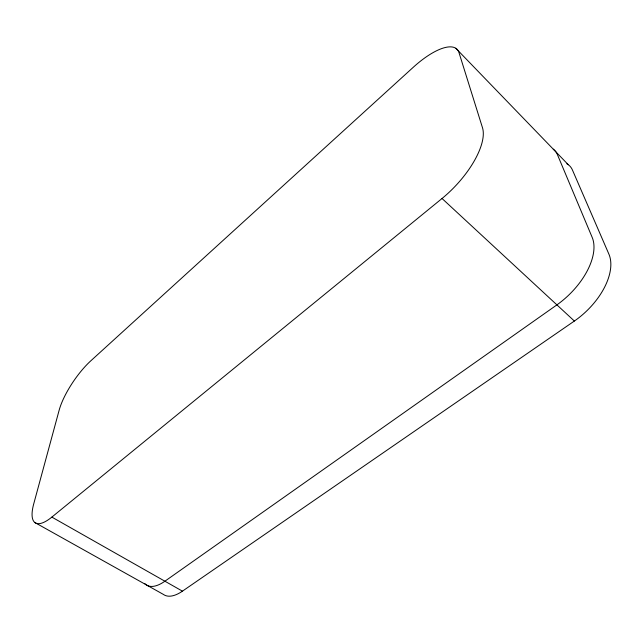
<?xml version="1.0" encoding="UTF-8"?>
<svg xmlns="http://www.w3.org/2000/svg" width="643" height="643" viewBox="0 0 643 643"><rect width="100%" height="100%" fill="white"/><g stroke="black" fill="none" stroke-linecap="round" stroke-linejoin="round"><path stroke-width="0.96" d="M51.858 517.101L442.038 198.494A62.09 26.146 -46.9 0 0 482.475 127.684L458.989 52.597A54.968 19.869 -46.9 0 0 413.345 67.21L90.824 360.811A42.792 12.956 -55.7 0 0 59.14 410.25L33.693 504.008A48.249 15.697 -57.7 0 0 51.858 517.101L182.443 591.158L574.368 321.042A56.889 32.367 -43.8 0 0 608.889 254.106L572.423 169.977A50.861 25.141 -44.1 0 0 566.869 163.796M34.859 522.534L163.418 594.429A45.01 20.214 -59.8 0 0 182.443 591.158M442.038 198.494L574.368 321.042M455.831 48.273L568.283 164.712M553.269 149.16A51.4 24.506 -44.5 0 1 557.288 154.312L592.187 237.396A57.573 31.644 -44.3 0 1 556.91 304.87L164.905 581.208A45.444 19.652 -59.5 0 1 144.812 583.595"/></g></svg>
